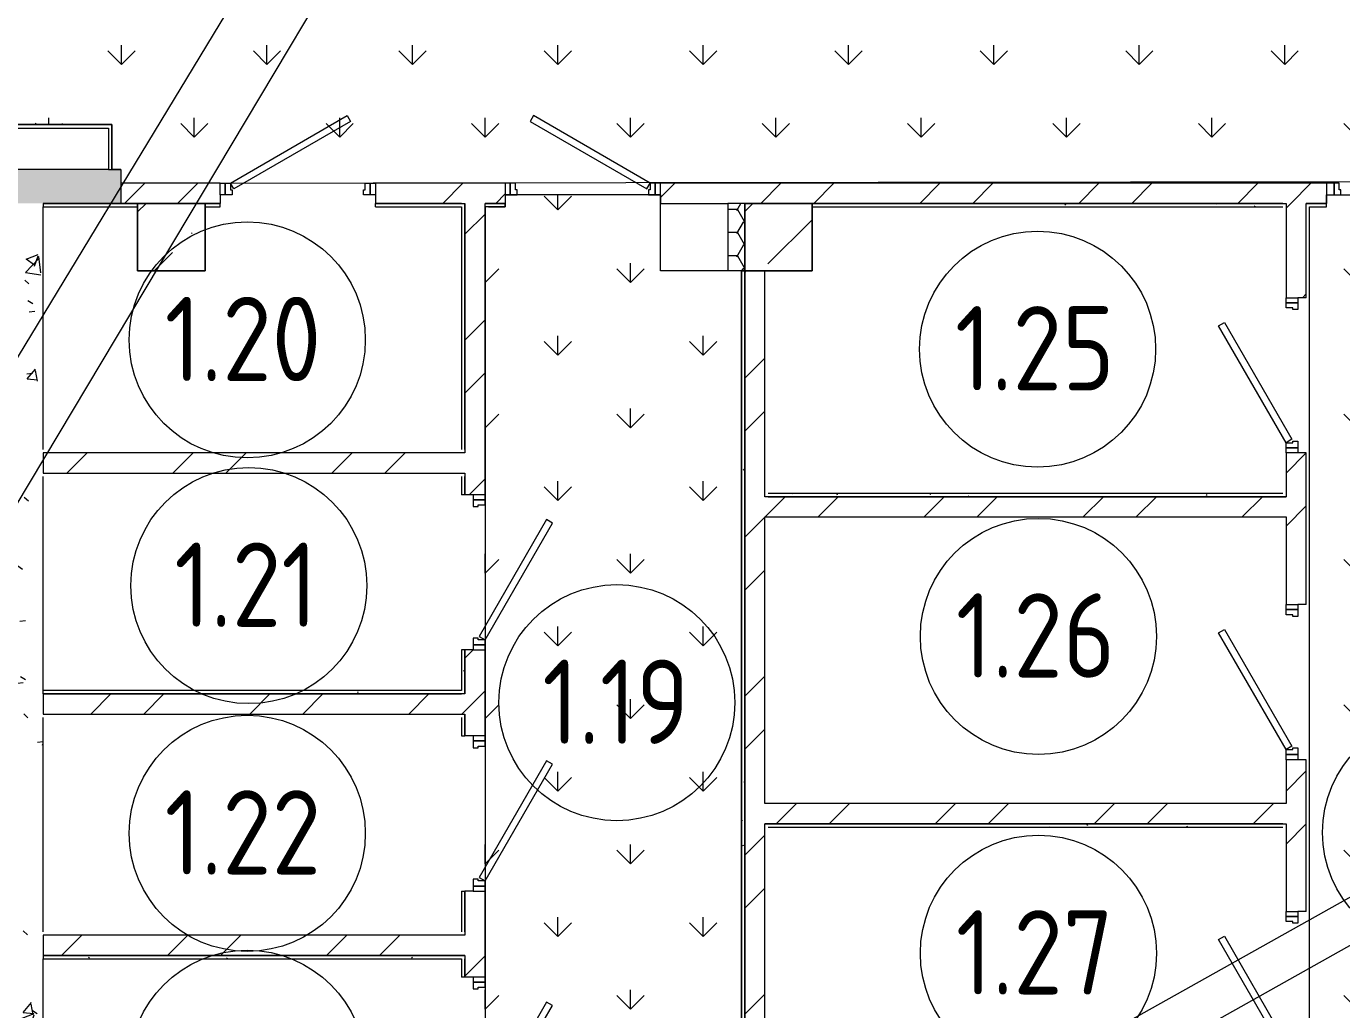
# Model space of a CAD drawing. Header units: millimetres. Extents: x -500089 to 1469082, y -290736 to 166440.
# Drawn here: x 1203994 to 1211794, y -20353 to -14520 of the extents above; entities that cross this region are included whole.
import ezdxf

# ---------------------------------------------------------------- set-up
doc = ezdxf.new("R2010")
doc.units = ezdxf.units.MM
for name, color, linetype, lineweight in [('Двери', 7, 'Continuous', 0), ('Марки помещений', 7, 'Continuous', 0), ('Несущие колонны', 7, 'Continuous', 0), ('Стены несущие', 7, 'Continuous', 0), ('Стены отделка', 7, 'Continuous', 0), ('Стены штриховка', 7, 'Continuous', 0), ('экспертиза ДУ пояснения', 6, 'Continuous', 0), ('экспертиза условные обозначения', 1, 'Continuous', 0)]:
    doc.layers.add(name, color=color, linetype=linetype, lineweight=lineweight)
doc.styles.add('GOST Common_1', font='', dxfattribs={"width": 0.9, "height": 700})
doc.styles.get('GOST Common_1').set_extended_font_data('GOST Common')
pattern_1 = [(45, (0, 0), (-471.4634, 471.4634), []), (45, (314.3, 0), (-471.4634, 471.4634), [])]
pattern_2 = [(50, (0, 0), (728.7365, -63.7558), [76.2, -838.2]), (355, (0, 0), (-140.9716, 764.2276), [60.96, -670.56]), (100.451, (60.7, -5.3), (587.77, 700.4668), [64.76, -712.36]), (46.184, (0, 203.2), (1084.316, -168.171), [114.3, -1257.3]), (96.636, (90.4, 189.2), (949.61, 989.71), [97.14, -1068.54]), (351.184, (0, 203.2), (949.62, 989.701), [91.44, -1005.84]), (21, (101.6, 152.4), (606.458, -409.0606), [76.2, -838.2]), (326, (101.6, 152.4), (247.2083, 736.753), [60.96, -670.56]), (71.451, (152.14, 118.3), (853.6683, 327.6855), [64.76, -712.36]), (37.5, (0, 0), (12.3547, 338.2201), [33.528, -628.904, 33.528, -647.192, -673.1]), (37.5, (0, 0), (12.3547, 338.2201), [-1343.152, 33.528, -639.572]), (7.5, (0, 0), (267.2789, 400.7221), [33.528, -354.584, 33.528, -613.664, -256.54]), (7.5, (0, 0), (267.2789, 400.7221), [-1035.304, 33.528, -223.012]), (327.5, (-226.57, 0), (542.3633, -22.91534), [33.528, -220.472, 33.528, -758.952, -1051.56]), (327.5, (-226.57, 0), (542.3633, -22.91534), [-1046.48, 33.528, -1018.032]), (317.5, (-328.17, 0), (592.517, 101.7071), [33.528, -296.672, 33.528, -492.76, -746.76]), (317.5, (-328.17, 0), (592.517, 101.7071), [-856.488, 33.528, -713.232])]
pattern_3 = [(0, (0, 0), (406.4, 101.6), [6.706, -298.094, 6.706, -298.094, -1625.6]), (0, (0, 0), (406.4, 101.6), [-609.6, 6.706, -602.894, 6.706, -298.094, -711.2]), (0, (0, 0), (406.4, 101.6), [-1524, 6.706, -196.494, 6.706, -501.294]), (120, (152.4, 50.8), (-291.18818, 301.15272), [6.706, -298.094, 6.706, -298.094, -1625.6]), (120, (152.4, 50.8), (-291.18818, 301.15272), [-609.6, 6.706, -602.894, 6.706, -298.094, -711.2]), (120, (152.4, 50.8), (-291.18818, 301.15272), [-1524, 6.706, -196.494, 6.706, -501.294]), (240, (203.2, 254), (-115.21182, -402.75272), [6.706, -298.094, 6.706, -298.094, -1625.6]), (240, (203.2, 254), (-115.21182, -402.75272), [-609.6, 6.706, -602.894, 6.706, -298.094, -711.2]), (240, (203.2, 254), (-115.21182, -402.75272), [-1524, 6.706, -196.494, 6.706, -501.294])]
pattern_4 = [(90, (-249381.06, -328983.7), (-431.05229, 431.05229), [114.3, -747.80459]), (45, (-249381.06, -328983.7), (-431.0523, 431.0523), [114.3, -495.3]), (135, (-249381.06, -328983.7), (-431.0523, -431.0523), [114.3, -495.3])]

# ---------------------------------------------------------------- blocks, each defined once
blk = doc.blocks.new('ASVP_ДверьДеревянная_1 полотно - Межкомнатная 800х2000h_полотно_ Г Пр-2541574-З Этаж 01')
at = {"layer": 'Двери', "lineweight": 18}
for p, q in [((-400, 60), (292.8, 460)), ((312.8, 425.4), (-380, 25.4)), ((292.8, 460), (312.8, 425.4)), ((-460, 60), (-430, 60)), ((-460, -10), (-460, 60)), ((-430, 60), (-400, 60)), ((-430, -10), (-430, 60)), ((-430, 60), (-430, -10)), ((-380, 25.4), (-400, 60)), ((-400, 60), (-400, 20)), ((-400, 20), (-390, 20)), ((-390, 20), (-390, -10)), ((390, 20), (400, 20)), ((390, -10), (390, 20)), ((400, 60), (430, 60)), ((400, 20), (400, 60)), ((430, 60), (430, -10)), ((430, 60), (460, 60)), ((430, -10), (430, 60)), ((460, 60), (460, -10)), ((-430, -10), (-460, -10)), ((-390, -10), (-430, -10)), ((430, -10), (390, -10)), ((460, -10), (430, -10))]:
    blk.add_line(p, q, dxfattribs=at)
blk = doc.blocks.new('ASVP_ДверьДеревянная_1 полотно - Межкомнатная 800х2000h_полотно_ Г Л-2541714-З Этаж 01')
at = {"layer": 'Двери', "lineweight": 18}
for p, q in [((-292.8, 460), (-312.8, 425.4)), ((-312.8, 425.4), (380, 25.4)), ((400, 60), (-292.8, 460)), ((-430, 60), (-460, 60)), ((-460, 60), (-460, -10)), ((-400, 60), (-430, 60)), ((-430, 60), (-430, -10)), ((-430, -10), (-430, 60)), ((-400, 20), (-400, 60)), ((-390, 20), (-400, 20)), ((-390, -10), (-390, 20)), ((380, 25.4), (400, 60)), ((400, 20), (390, 20)), ((390, 20), (390, -10)), ((430, 60), (400, 60)), ((400, 60), (400, 20)), ((430, -10), (430, 60)), ((460, 60), (430, 60)), ((430, 60), (430, -10)), ((460, -10), (460, 60)), ((-460, -10), (-430, -10)), ((-430, -10), (-390, -10)), ((390, -10), (430, -10)), ((430, -10), (460, -10))]:
    blk.add_line(p, q, dxfattribs=at)
blk = doc.blocks.new('ASVP_ДверьДеревянная_1 полотно - Межкомнатная 900х2000h_полотно_ Г Л-2542256-З Этаж 01')
at = {"layer": 'Двери', "lineweight": 18}
for p, q in [((-329.4, 510), (-349.4, 475.4)), ((-349.4, 475.4), (430, 25.4)), ((450, 60), (-329.4, 510)), ((-480, 60), (-525, 60)), ((-525, 60), (-525, -10)), ((-450, 60), (-480, 60)), ((-480, 60), (-480, -10)), ((-480, -10), (-480, 60)), ((-450, 20), (-450, 60)), ((-440, 20), (-450, 20)), ((-440, -10), (-440, 20)), ((430, 25.4), (450, 60)), ((450, 20), (440, 20)), ((440, 20), (440, -10)), ((480, 60), (450, 60)), ((450, 60), (450, 20)), ((480, -10), (480, 60)), ((525, 60), (480, 60)), ((480, 60), (480, -10)), ((525, -10), (525, 60)), ((-525, -10), (-480, -10)), ((-480, -10), (-440, -10)), ((440, -10), (480, -10)), ((480, -10), (525, -10))]:
    blk.add_line(p, q, dxfattribs=at)
blk = doc.blocks.new('ADSK_КолоннаЖБ_Прямоугольная - 400x400 мм-V184-З Этаж 01')
at = {"layer": 'Несущие колонны'}
h = blk.add_hatch(dxfattribs=at)
h.set_pattern_fill('FP_193', color=256, style=0, pattern_type=2)
h.set_pattern_definition([(45, (-81000, -61100), (-449.013, 449.013), []), (45, (-80551, -61100), (-449.013, 449.013), [793.75, -158.75, 6.706, -152.044])])
h.paths.add_polyline_path([(200, -200), (200, 200), (-200, 200), (-200, -200)], flags=0)
at = {"layer": 'Несущие колонны', "lineweight": 18}
for p, q in [((-200, -200), (-200, 200)), ((-200, 200), (200, 200)), ((200, 200), (-200, 200)), ((-200, 200), (-200, -200)), ((200, 200), (200, -200)), ((200, -200), (200, 200)), ((200, -200), (-200, -200)), ((-200, -200), (200, -200))]:
    blk.add_line(p, q, dxfattribs=at)
blk = doc.blocks.new('ADSK_КолоннаЖБ_Прямоугольная - 400x400 мм-V185-З Этаж 01')
at = {"layer": 'Несущие колонны', "lineweight": 18}
for p, q in [((-200, 200), (200, 200)), ((-200, -200), (-200, 200)), ((200, 200), (200, -200)), ((200, -200), (-200, -200))]:
    blk.add_line(p, q, dxfattribs=at)
blk = doc.blocks.new('ADSK_КолоннаЖБ_Прямоугольная - 400x400 мм-V186-З Этаж 01')
at = {"layer": 'Несущие колонны'}
h = blk.add_hatch(dxfattribs=at)
h.set_pattern_fill('FP_194', color=256, style=0, pattern_type=2)
h.set_pattern_definition([(45, (-75000, -57800), (-449.013, 449.013), []), (45, (-74551, -57800), (-449.013, 449.013), [793.75, -158.75, 6.706, -152.044])])
h.paths.add_polyline_path([(-200, -200), (200, -200), (200, 200), (-200, 200), (-200, 25)], flags=0)
at = {"layer": 'Несущие колонны', "lineweight": 18}
for p, q in [((-200, -200), (-200, 200)), ((-200, 200), (200, 200)), ((200, 200), (-200, 200)), ((-200, 200), (-200, -200)), ((200, 200), (200, -200)), ((200, -200), (200, 200)), ((200, -200), (-200, -200)), ((-200, -200), (200, -200))]:
    blk.add_line(p, q, dxfattribs=at)
blk = doc.blocks.new('АР_СОШ_Верзилово_Сущ_Здание_rvt-2-З Этаж 01')
at = {"layer": 'Стены штриховка', "lineweight": 9}
h = blk.add_hatch(dxfattribs=at)
h.set_pattern_fill('FP_33', color=256, style=0, pattern_type=2)
h.set_pattern_definition(pattern_3)
h.paths.add_polyline_path([(92626.7, 58200), (92646.7, 58200), (92646.7, 58446.8), (92626.7, 58446.8), (92626.7, 58286.1)], flags=0)
h = blk.add_hatch(dxfattribs=at)
h.set_pattern_fill('FP_31', color=256, style=0, pattern_type=2)
h.set_pattern_definition(pattern_2)
h.paths.add_polyline_path([(80800, 58000), (81200, 58000), (81200, 58200), (80800, 58200)], flags=0)
h.paths.add_polyline_path([(68800, 58000), (69200, 58000), (69200, 58200), (68800, 58200)], flags=0)
h.paths.add_polyline_path([(64000, 58000), (65800, 58000), (65800, 58200), (64000, 58200), (64000, 58130)], flags=0)
h.paths.add_polyline_path([(92626.7, 58000), (92700, 58000), (92700, 58200), (88200, 58200), (88200, 58000), (92240, 58000)], flags=0)
h.paths.add_polyline_path([(83900, 58000), (83900, 58200), (82700, 58200), (82700, 58000), (83200, 58000)], flags=0)
h.paths.add_polyline_path([(66800, 58000), (67300, 58000), (67300, 58200), (66800, 58200), (66800, 58130)], flags=0)
h.paths.add_polyline_path([(76200, 58000), (77000, 58000), (77000, 58200), (76200, 58200), (76200, 58130)], flags=0)
h.paths.add_polyline_path([(73000, 58000), (75200, 58000), (75200, 58200), (73000, 58200)], flags=0)
h.paths.add_polyline_path([(87000, 58000), (87200, 58000), (87200, 58200), (84900, 58200), (84900, 58000), (86800, 58000)], flags=0)
h = blk.add_hatch(dxfattribs=at)
h.set_pattern_fill('FP_2', color=256, style=0, pattern_type=2)
h.set_pattern_definition(pattern_1)
h.paths.add_polyline_path([(95900, 58000), (96400, 58000), (96400, 58120), (95900, 58120), (95900, 58050)], flags=0)
h.paths.add_polyline_path([(93290, 58000), (93290, 58120), (92700, 58120), (92700, 58000), (93200, 58000)], flags=0)
h.paths.add_polyline_path([(94980, 58000), (94980, 58120), (94210, 58120), (94210, 58000), (94860.1, 58000)], flags=0)
h = blk.add_hatch(dxfattribs=at)
h.set_pattern_fill('FP_2', color=256, style=0, pattern_type=2)
h.set_pattern_definition(pattern_1)
h.paths.add_polyline_path([(101810, 58000), (101810, 58120), (100900, 58120), (100900, 58000), (101420, 58000)], flags=0)
h.paths.add_polyline_path([(96800, 58000), (99850, 58000), (99850, 58120), (96400, 58120), (96400, 58000), (96520, 58000)], flags=0)
h.paths.add_polyline_path([(107529.8, 58000), (107649.8, 58000), (107649.8, 58120), (102860, 58120), (102860, 58000), (107212.7, 58000)], flags=0)
h = blk.add_hatch(dxfattribs=at)
h.set_pattern_fill('FP_31', color=256, style=0, pattern_type=2)
h.set_pattern_definition(pattern_2)
h.paths.add_polyline_path([(92040, 50800), (92240, 50800), (92240, 58000), (92040, 58000), (92040, 50830)], flags=0)
h = blk.add_hatch(dxfattribs=at)
h.set_pattern_fill('FP_33', color=256, style=0, pattern_type=2)
h.set_pattern_definition(pattern_3)
h.paths.add_polyline_path([(94720.1, 57980), (94720.1, 58000), (94210, 58000), (94210, 57980), (94676.8, 57980)], flags=0)
h.paths.add_polyline_path([(92700, 57980), (92800, 57980), (92800, 58000), (92240, 58000), (92240, 57980), (92626.7, 57980)], flags=0)
h.paths.add_polyline_path([(93290, 57980), (93290, 58000), (93200, 58000), (93200, 57980)], flags=0)
h = blk.add_hatch(dxfattribs=at)
h.set_pattern_fill('FP_2', color=256, style=0, pattern_type=2)
h.set_pattern_definition(pattern_1)
h.paths.add_polyline_path([(94860.1, 50800), (94860.1, 51060), (94740.1, 51060), (94740.1, 50800)], flags=0)
h.paths.add_polyline_path([(94740.1, 51980), (94860.1, 51980), (94860.1, 52490.4), (94740.1, 52490.4), (94740.1, 52110)], flags=0)
h.paths.add_polyline_path([(94825.5, 53410.4), (94860.1, 53410.4), (94860.1, 53921.2), (94740.1, 53921.2), (94740.1, 53410.4), (94790.1, 53410.4)], flags=0)
h.paths.add_polyline_path([(94790.1, 54841.2), (94860.1, 54841.2), (94860.1, 55351.2), (94740.1, 55351.2), (94740.1, 54841.2)], flags=0)
h.paths.add_polyline_path([(94740.1, 56271.2), (94860.1, 56271.2), (94860.1, 58000), (94740.1, 58000), (94740.1, 56380)], flags=0)
h = blk.add_hatch(dxfattribs=at)
h.set_pattern_fill('FP_34', color=256, style=0, pattern_type=2)
h.set_pattern_definition([(0, (0, 0), (119.062, 68.741), [79.375, -158.75]), (120, (0, 0), (-119.062952, 68.741083), [79.375, -158.75]), (60, (0, 0), (4.8e-05, 137.482083), [0, -158.75, 79.375, 0])])
h.paths.add_polyline_path([(96380, 57600), (96400, 57600), (96400, 58000), (96300, 58000), (96300, 57600)], flags=0)
h = blk.add_hatch(dxfattribs=at)
h.set_pattern_fill('FP_33', color=256, style=0, pattern_type=2)
h.set_pattern_definition(pattern_3)
h.paths.add_polyline_path([(99590, 57980), (99590, 58000), (96800, 58000), (96800, 57980), (99494.9, 57980)], flags=0)
h = blk.add_hatch(dxfattribs=at)
h.set_pattern_fill('FP_2', color=256, style=0, pattern_type=2)
h.set_pattern_definition(pattern_1)
h.paths.add_polyline_path([(99610, 50800), (99730, 50800), (99730, 51060), (99610, 51060), (99610, 50830)], flags=0)
h.paths.add_polyline_path([(99680, 51980), (99730, 51980), (99730, 52880.2), (99610, 52880.2), (99610, 51980), (99644.6, 51980)], flags=0)
h.paths.add_polyline_path([(99680, 53800.2), (99730, 53800.2), (99730, 54700.3), (99610, 54700.3), (99610, 53800.2), (99644.6, 53800.2)], flags=0)
h.paths.add_polyline_path([(99680, 55620.3), (99730, 55620.3), (99730, 56520.4), (99610, 56520.4), (99610, 55620.3), (99644.6, 55620.3)], flags=0)
h.paths.add_polyline_path([(99610, 57440.4), (99730, 57440.4), (99730, 58000), (99610, 58000), (99610, 57597.7)], flags=0)
h = blk.add_hatch(dxfattribs=at)
h.set_pattern_fill('FP_33', color=256, style=0, pattern_type=2)
h.set_pattern_definition(pattern_3)
h.paths.add_polyline_path([(96400, 50830), (96400, 57600), (96380, 57600), (96380, 50830)], flags=0)
h = blk.add_hatch(dxfattribs=at)
h.set_pattern_fill('FP_2', color=256, style=0, pattern_type=2)
h.set_pattern_definition(pattern_1)
h.paths.add_polyline_path([(96520, 50800), (96520, 57600), (96400, 57600), (96400, 50800)], flags=0)
h = blk.add_hatch(dxfattribs=at)
h.set_pattern_fill('FP_2', color=256, style=0, pattern_type=2)
h.set_pattern_definition(pattern_1)
h.paths.add_polyline_path([(92256.2, 56400), (94740.1, 56400), (94740.1, 56520), (92240, 56520), (92240, 56400)], flags=0)
h = blk.add_hatch(dxfattribs=at)
h.set_pattern_fill('FP_33', color=256, style=0, pattern_type=2)
h.set_pattern_definition(pattern_3)
h.paths.add_polyline_path([(94740.1, 55090), (94740.1, 55351.2), (94720.1, 55351.2), (94720.1, 55090)], flags=0)
h.paths.add_polyline_path([(94720.1, 56271.2), (94740.1, 56271.2), (94740.1, 56380), (94720.1, 56380)], flags=0)
h = blk.add_hatch(dxfattribs=at)
h.set_pattern_fill('FP_2', color=256, style=0, pattern_type=2)
h.set_pattern_definition(pattern_1)
h.paths.add_polyline_path([(99610, 56140), (99610, 56260), (96520, 56260), (96520, 56140), (98317, 56140)], flags=0)
h = blk.add_hatch(dxfattribs=at)
h.set_pattern_fill('FP_33', color=256, style=0, pattern_type=2)
h.set_pattern_definition(pattern_3)
h.paths.add_polyline_path([(98317, 56260), (99610, 56260), (99610, 56280), (96540, 56280), (96540, 56260), (96800, 56260)], flags=0)
h = blk.add_hatch(dxfattribs=at)
h.set_pattern_fill('FP_33', color=256, style=0, pattern_type=2)
h.set_pattern_definition(pattern_3)
h.paths.add_polyline_path([(94720.1, 55090), (94720.1, 55110), (92240, 55110), (92241.4, 55090), (93869.1, 55090)], flags=0)
h = blk.add_hatch(dxfattribs=at)
h.set_pattern_fill('FP_2', color=256, style=0, pattern_type=2)
h.set_pattern_definition(pattern_1)
h.paths.add_polyline_path([(93869.1, 54970), (94740.1, 54970), (94740.1, 55090), (92240, 55090), (92240, 54970)], flags=0)
h = blk.add_hatch(dxfattribs=at)
h.set_pattern_fill('FP_33', color=256, style=0, pattern_type=2)
h.set_pattern_definition(pattern_3)
h.paths.add_polyline_path([(94720.1, 53680), (94740.1, 53680), (94740.1, 53921.2), (94720.1, 53921.2), (94720.1, 53701.6)], flags=0)
h.paths.add_polyline_path([(94720.1, 54841.2), (94740.1, 54841.2), (94740.1, 54970), (94720.1, 54970), (94720.1, 54950)], flags=0)
h = blk.add_hatch(dxfattribs=at)
h.set_pattern_fill('FP_2', color=256, style=0, pattern_type=2)
h.set_pattern_definition(pattern_1)
h.paths.add_polyline_path([(96524.6, 54320), (99610, 54320), (99610, 54440), (96520, 54440), (96520, 54320)], flags=0)
h = blk.add_hatch(dxfattribs=at)
h.set_pattern_fill('FP_33', color=256, style=0, pattern_type=2)
h.set_pattern_definition(pattern_3)
h.paths.add_polyline_path([(96632.6, 54300), (99590, 54300), (99590, 54320), (96520, 54320), (96520.7, 54300), (96540, 54300)], flags=0)
h = blk.add_hatch(dxfattribs=at)
h.set_pattern_fill('FP_2', color=256, style=0, pattern_type=2)
h.set_pattern_definition(pattern_1)
h.paths.add_polyline_path([(92332.5, 53540), (94740.1, 53540), (94740.1, 53660), (92240, 53660), (92240, 53540)], flags=0)
h = blk.add_hatch(dxfattribs=at)
h.set_pattern_fill('FP_33', color=256, style=0, pattern_type=2)
h.set_pattern_definition(pattern_3)
h.paths.add_polyline_path([(92333.8, 53520), (94740.1, 53520), (94740.1, 53540), (92240, 53540), (92240, 53520)], flags=0)
at = {"layer": 'Стены несущие'}
for p, q in [((92626.7, 58200), (91660.3, 58200)), ((92626.7, 58200), (92646.7, 58200)), ((92700, 58200), (92646.7, 58200)), ((92700, 58200), (92700, 58140)), ((92700, 58140), (92700, 58120)), ((93290, 58120), (92700, 58120)), ((94980, 58120), (94210, 58120)), ((96400, 58120), (95900, 58120)), ((99850, 58120), (96400, 58120)), ((93290, 58050), (93290, 58000)), ((94210, 58050), (94210, 58000)), ((94980, 58050), (94980, 58000)), ((95900, 58050), (95900, 58000)), ((99850, 58050), (99850, 58000)), ((92240, 58000), (92700, 58000)), ((92240, 58000), (92240, 57980)), ((92240, 56540), (92240, 57980)), ((92700, 58000), (92800, 58000)), ((92800, 58000), (92700, 58000)), ((93200, 58000), (93290, 58000)), ((93290, 58000), (93200, 58000)), ((94210, 58000), (94720.1, 58000)), ((94720.1, 58000), (94210, 58000)), ((94720.1, 58000), (94740.1, 58000)), ((94740.1, 58000), (94740.1, 56520)), ((94860.1, 57980), (94860.1, 58000)), ((94860.1, 58000), (94980, 58000)), ((94980, 58000), (94860.1, 58000)), ((94860.1, 56271.2), (94860.1, 57980)), ((96400, 58000), (96300, 58000)), ((96800, 58000), (99610, 58000)), ((99610, 58000), (99610, 57440.4)), ((99730, 58000), (99850, 58000)), ((99730, 57980), (99730, 58000)), ((99850, 58000), (99730, 58000)), ((99730, 57440.4), (99730, 57980)), ((96400, 57600), (96400, 50830)), ((96520, 56260), (96520, 57600)), ((99730, 57440.4), (99680, 57440.4)), ((94740.1, 56520), (92240, 56520)), ((99610, 56520.4), (99610, 56280)), ((99730, 56520.4), (99680, 56520.4)), ((99730, 55620.3), (99730, 56520.4)), ((92240, 56400), (94740.1, 56400)), ((94740.1, 56400), (94740.1, 56380)), ((92240, 55110), (92240, 56380)), ((94740.1, 56380), (94740.1, 56271.2)), ((94740.1, 56271.2), (94740.1, 56380)), ((94790.1, 56271.2), (94740.1, 56271.2)), ((99610, 56260), (96520, 56260)), ((99610, 56280), (99610, 56260)), ((96520, 54440), (96520, 56140)), ((96520, 56140), (99610, 56140)), ((99610, 56140), (99610, 56120)), ((99610, 56120), (99610, 55620.3)), ((99730, 55620.3), (99680, 55620.3)), ((94790.1, 55351.2), (94740.1, 55351.2)), ((94740.1, 55351.2), (94740.1, 55090)), ((94740.1, 55090), (94740.1, 55351.2)), ((94860.1, 54841.2), (94860.1, 55351.2)), ((92240, 55090), (92240, 55110)), ((94740.1, 55090), (92240, 55090)), ((92240, 54970), (94740.1, 54970)), ((92240, 53680), (92240, 54950)), ((94740.1, 54970), (94740.1, 54841.2)), ((94740.1, 54841.2), (94740.1, 54970)), ((94790.1, 54841.2), (94740.1, 54841.2)), ((99610, 54700.3), (99610, 54440)), ((99730, 54700.3), (99680, 54700.3)), ((99730, 53800.2), (99730, 54700.3)), ((99610, 54440), (96520, 54440)), ((96520, 52620), (96520, 54320)), ((96520, 54320), (99610, 54320)), ((99610, 54320), (99610, 53800.2)), ((94790.1, 53921.2), (94740.1, 53921.2)), ((94740.1, 53921.2), (94740.1, 53680)), ((94740.1, 53680), (94740.1, 53921.2)), ((94860.1, 53410.4), (94860.1, 53921.2)), ((99730, 53800.2), (99680, 53800.2)), ((94740.1, 53680), (94740.1, 53660)), ((94740.1, 53660), (92240, 53660)), ((92240, 53540), (94740.1, 53540)), ((92240, 53540), (92240, 53520)), ((92240, 52250), (92240, 53520)), ((94740.1, 53540), (94740.1, 53520)), ((94740.1, 53520), (94740.1, 53410.4)), ((94740.1, 53410.4), (94740.1, 53520)), ((94790.1, 53410.4), (94740.1, 53410.4))]:
    blk.add_line(p, q, dxfattribs=at)
at = {"layer": 'Стены отделка', "lineweight": 9}
for p, q in [((92646.7, 58466.8), (91660.3, 58466.8)), ((91660.3, 58446.8), (92626.7, 58446.8)), ((92626.7, 58446.8), (92626.7, 58200)), ((92646.7, 58446.8), (92646.7, 58466.8)), ((92646.7, 58200), (92646.7, 58446.8)), ((92700, 58000), (92240, 58000)), ((92240, 57980), (92800, 57980)), ((93200, 57980), (93290, 57980)), ((93290, 57980), (93290, 58000)), ((94210, 57980), (94210, 58000)), ((94210, 57980), (94720.1, 57980)), ((94720.1, 58000), (94740.1, 58000)), ((94720.1, 57980), (94720.1, 56540)), ((94740.1, 56540), (94740.1, 58000)), ((94860.1, 57980), (94860.1, 58000)), ((94880.1, 57980), (94980, 57980)), ((94980, 57980), (94980, 58000)), ((99590, 58000), (96800, 58000)), ((96800, 57980), (99590, 57980)), ((99730, 57980), (99730, 58000)), ((99750, 57980), (99850, 57980)), ((99850, 57980), (99850, 58000)), ((96380, 57600), (96300, 57600)), ((96380, 57600), (96380, 50830)), ((96400, 50830), (96400, 57600)), ((94720.1, 56380), (94720.1, 56271.2)), ((94740.1, 56271.2), (94720.1, 56271.2)), ((99590, 56280), (96540, 56280)), ((96540, 56260), (99610, 56260)), ((99610, 56280), (99610, 56260)), ((94720.1, 55351.2), (94720.1, 55110)), ((94740.1, 55351.2), (94720.1, 55351.2)), ((94720.1, 55110), (92240, 55110)), ((92240, 55090), (94720.1, 55090)), ((94740.1, 55090), (94720.1, 55090)), ((94720.1, 54970), (94740.1, 54970)), ((94720.1, 54950), (94720.1, 54841.2)), ((94720.1, 54841.2), (94740.1, 54841.2)), ((99590, 54320), (96520, 54320)), ((96520, 54300), (96520, 54320)), ((96540, 54300), (99590, 54300)), ((94720.1, 53921.2), (94720.1, 53680)), ((94720.1, 53921.2), (94740.1, 53921.2)), ((94740.1, 53540), (92240, 53540)), ((92240, 53520), (94720.1, 53520)), ((94720.1, 53520), (94720.1, 53410.4)), ((94740.1, 53540), (94740.1, 53520)), ((94740.1, 53410.4), (94720.1, 53410.4))]:
    blk.add_line(p, q, dxfattribs=at)
at = {"layer": 'Стены штриховка'}
for p, q in [((92700, 58120), (92700, 58000)), ((92700, 58120), (92700, 58000)), ((96380, 57600), (96400, 57600)), ((96400, 57600), (96380, 57600)), ((92240, 56520), (92240, 56400)), ((92240, 55090), (92240, 54970)), ((92240, 53660), (92240, 53540))]:
    blk.add_line(p, q, dxfattribs=at)
at = {"color": 8, "lineweight": 9, "true_color": 0x7f7f7f}
for name, p in [('ASVP_ДверьДеревянная_1 полотно - Межкомнатная 800х2000h_полотно_ Г Пр-2541574-З Этаж 01', (93750, 58060)), ('ASVP_ДверьДеревянная_1 полотно - Межкомнатная 800х2000h_полотно_ Г Л-2541714-З Этаж 01', (95440, 58060)), ('ASVP_ДверьДеревянная_1 полотно - Межкомнатная 900х2000h_полотно_ Г Л-2542256-З Этаж 01', (100375, 58060)), ('ADSK_КолоннаЖБ_Прямоугольная - 400x400 мм-V184-З Этаж 01', (93000, 57800)), ('ADSK_КолоннаЖБ_Прямоугольная - 400x400 мм-V185-З Этаж 01', (96100, 57800)), ('ADSK_КолоннаЖБ_Прямоугольная - 400x400 мм-V186-З Этаж 01', (96600, 57800))]:
    blk.add_blockref(name, p, dxfattribs=at)
for name, p, rotation in [('ASVP_ДверьДеревянная_1 полотно - Межкомнатная 800х2000h_полотно_ Г Пр-2541574-З Этаж 01', (99670, 56980.4), 90), ('ASVP_ДверьДеревянная_1 полотно - Межкомнатная 800х2000h_полотно_ Г Л-2541714-З Этаж 01', (94800.1, 55811.2), 270), ('ASVP_ДверьДеревянная_1 полотно - Межкомнатная 800х2000h_полотно_ Г Пр-2541574-З Этаж 01', (99670, 55160.3), 90), ('ASVP_ДверьДеревянная_1 полотно - Межкомнатная 800х2000h_полотно_ Г Л-2541714-З Этаж 01', (94800.1, 54381.2), 270), ('ASVP_ДверьДеревянная_1 полотно - Межкомнатная 800х2000h_полотно_ Г Пр-2541574-З Этаж 01', (99670, 53340.2), 90), ('ASVP_ДверьДеревянная_1 полотно - Межкомнатная 800х2000h_полотно_ Г Л-2541714-З Этаж 01', (94800.1, 52950.4), 270)]:
    blk.add_blockref(name, p, dxfattribs=dict(at, rotation=rotation))
blk = doc.blocks.new('ASVP_Марка_Помещение_ОдноЗначение - Номер-684784-З Этаж 01')
at = {"layer": 'Марки помещений'}
blk.add_circle((0, 0), 3.5, dxfattribs=at)

msp = doc.modelspace()

# ---------------------------------------------------------------- hatches: boundary and pattern name
at = {"layer": 'экспертиза условные обозначения', "lineweight": 0}
h = msp.add_hatch(dxfattribs=at)
h.set_pattern_fill('GRASS', color=3, scale=24)
h.set_pattern_definition(pattern_4)
h.paths.add_polyline_path([(1203062.185, -12470.488), (1203062.185, -15370.488), (1203493.885, -15370.488), (1203493.885, -15103.688), (1204500.285, -15103.688), (1204500.285, -15370.488), (1204553.585, -15370.701), (1204553.585, -15450.488), (1219523.385, -15430.488), (1219523.385, -19045.488), (1219503.385, -19045.488), (1219503.385, -19070.488), (1227733.585, -19070.488), (1227733.585, -12700.488), (1207723.585, -12700.488), (1207723.585, -12470.488), (1207553.585, -12470.488), (1207553.585, -12340.488), (1206043.585, -12340.488), (1206043.585, -12470.488), (1204153.985, -12470.488), (1204153.985, -12340.488), (1203143.985, -12340.488), (1203143.985, -12470.488)])
h = msp.add_hatch(dxfattribs=at)
h.set_pattern_fill('GRASS', color=3, scale=24)
h.set_pattern_definition(pattern_4)
h.paths.add_polyline_path([(1206713.685, -22740.488), (1208233.585, -22740.488), (1208233.585, -15970.488), (1207753.585, -15970.488), (1207753.585, -15520.488), (1206833.585, -15520.488), (1206833.585, -15590.488), (1206733.685, -15590.488), (1206713.685, -15590.488)])
h = msp.add_hatch(dxfattribs=at)
h.set_pattern_fill('GRASS', color=3, scale=24)
h.set_pattern_definition(pattern_4)
h.paths.add_polyline_path([(1211703.585, -15520.488), (1212753.585, -15520.488), (1212753.585, -15970.488), (1213133.585, -15970.488), (1213133.585, -22740.488), (1211603.585, -22740.488), (1211603.585, -15590.488), (1211703.585, -15590.488)])

# ---------------------------------------------------------------- linework, layer by layer
at = {"layer": 'экспертиза ДУ пояснения'}
for p, q in [((1136153.219, -62046.632), (1328250.608, 45463.519)), ((1328250.608, 45463.519), (1137077.022, -61998.548))]:
    msp.add_line(p, q, dxfattribs=at)
at = {"layer": 'экспертиза ДУ пояснения', "elevation": 0}
for points in [[(1238825.439, 41070.052), (1183808.46, -49698.833)], [(1184682.285, -49596.765), (1238825.439, 41070.052)]]:
    msp.add_lwpolyline(points, dxfattribs=at)
at = {"layer": 'экспертиза условные обозначения', "color": 3, "lineweight": 0}
for points in [[(1203062.185, -12470.488), (1203062.185, -15370.488), (1203493.885, -15370.488), (1203493.885, -15103.688), (1204500.285, -15103.688), (1204500.285, -15370.488), (1204553.585, -15370.701), (1204553.585, -15450.488), (1219523.385, -15430.488)], [(1206713.685, -22740.488), (1208233.585, -22740.488), (1208233.585, -15970.488), (1207753.585, -15970.488), (1207753.585, -15520.488), (1206833.585, -15520.488), (1206833.585, -15590.488), (1206733.685, -15590.488), (1206713.685, -15590.488), (1206713.685, -22740.488)], [(1211703.585, -15520.488), (1212753.585, -15520.488), (1212753.585, -15970.488), (1213133.585, -15970.488), (1213133.585, -22740.488), (1211603.585, -22740.488), (1211603.585, -15590.488), (1211703.585, -15590.488), (1211703.585, -15520.488)]]:
    msp.add_lwpolyline(points, dxfattribs=at)

# ---------------------------------------------------------------- block references
msp.add_blockref('АР_СОШ_Верзилово_Сущ_Здание_rvt-2-З Этаж 01', (1111853.585, -73570.488))
at = {"layer": 'Марки помещений', "xscale": 199.9999999999999, "yscale": 199.9999999999999, "zscale": 199.9999999999999}
for p in [(1205303.83, -16380.42), (1209990.191, -16435.42), (1205313.016, -17837.764), (1209995.191, -18138.899), (1207495.397, -18531.853), (1205303.83, -19306.869), (1212380.028, -19301.869), (1209995.191, -20018.227), (1205303.83, -20700.144)]:
    msp.add_blockref('ASVP_Марка_Помещение_ОдноЗначение - Номер-684784-З Этаж 01', p, dxfattribs=at)

# ---------------------------------------------------------------- texts
at = {"layer": 'Марки помещений', "char_height": 500, "attachment_point": 1, "style": 'GOST Common_1'}
for s, insert, width in [('1.20', (1204814.216, -16124.97), 1212.1515), ('1.25', (1209500.576, -16179.97), 1212.1515), ('1.21', (1204871.101, -17582.314), 1096.7085), ('1.26', (1209505.576, -17883.449), 1212.1515), ('1.19', (1207053.482, -18276.403), 1096.7085), ('1.22', (1204814.216, -19051.419), 1212.1515), ('1.27', (1209505.576, -19762.777), 1212.1515)]:
    msp.add_mtext(s, dxfattribs=dict(at, insert=insert, width=width))

doc.saveas('drawing.dxf')
